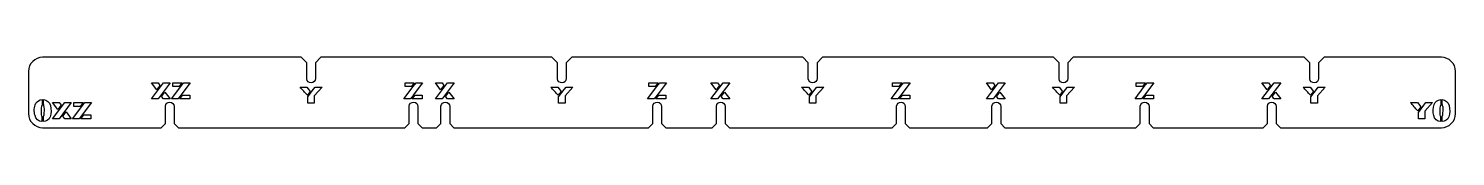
# Model space of a CAD drawing. Header units: millimetres. Extents: x -50 to 455, y 0 to 25.
import ezdxf

# ---------------------------------------------------------------- set-up
doc = ezdxf.new("R2010")
doc.units = ezdxf.units.MM
doc.layers.get('0').update_dxf_attribs({"color": 70})

msp = doc.modelspace()

# ---------------------------------------------------------------- linework, layer by layer
for points in [[(-1.54497, 1.52609), (-1.54497, 7.62471, -0.960520682), (1.54999, 7.5), (1.54999, 1.52107), (3.07106, 0), (83.1789, 0), (84.705, 1.52609), (84.705, 7.62471, -0.960405323), (87.8, 7.5), (87.8, 1.52107), (89.3211, 0), (94.4289, 0), (95.955, 1.52609), (95.955, 7.62471, -0.960405323), (99.05, 7.5), (99.05, 1.52107), (100.571, 0), (169.429, 0), (170.955, 1.52609), (170.955, 7.62471, -0.960788235), (174.05, 7.5), (174.05, 1.52107), (175.571, 0), (191.929, 0), (193.455, 1.52609), (193.455, 7.62471, -0.960788235), (196.55, 7.5), (196.55, 1.52107), (198.071, 0), (255.679, 0), (257.205, 1.52609), (257.205, 7.62471, -0.960788235), (260.3, 7.5), (260.3, 1.52107), (261.821, 0), (289.429, 0), (290.955, 1.52609), (290.955, 7.62471, -0.960788235), (294.05, 7.5), (294.05, 1.52107), (295.571, 0), (341.929, 0), (343.455, 1.52609), (343.455, 7.62471, -0.960788235), (346.55, 7.5), (346.55, 1.52107), (348.071, 0), (386.929, 0), (388.455, 1.52609), (388.455, 7.62471, -0.960788235), (391.55, 7.5), (391.55, 1.52107), (393.071, 0), (450, 0, 0.414672751), (455, 5), (455, 20, 0.414246632), (450, 25), (408.5, 25), (406.55, 23.05), (406.55, 17.5, -0.96054269), (403.455, 17.3753), (403.455, 23.045), (401.5, 25), (319.75, 25), (317.8, 23.05), (317.8, 17.5, -0.96054269), (314.705, 17.3753), (314.705, 23.045), (312.75, 25), (231, 25), (229.05, 23.05), (229.05, 17.5, -0.96054269), (225.955, 17.3753), (225.955, 23.045), (224, 25), (142.25, 25), (140.3, 23.05), (140.3, 17.5, -0.96054269), (137.205, 17.3753), (137.205, 23.045), (135.25, 25), (53.5, 25), (51.55, 23.05), (51.55, 17.5, -0.96054269), (48.455, 17.3753), (48.455, 23.045), (46.5, 25), (-45, 25, 0.414197182), (-50, 20), (-50, 5, 0.414209534), (-45, 0), (-3.07106, 0)], [(48.6812, 11.5182, 0.000136039), (46.0813, 14.418), (48.5312, 14.418), (49.7061, 12.8765)], [(137.431, 11.5182, 0.000154114), (134.831, 14.418), (137.281, 14.418), (138.456, 12.8765)], [(226.181, 11.5182, 0.000154114), (223.581, 14.418), (226.031, 14.418), (227.206, 12.8765)], [(314.931, 11.5182, 0.000154114), (312.331, 14.418), (314.781, 14.418), (315.956, 12.8765)], [(403.681, 11.5182, 0.000154114), (401.081, 14.418), (403.531, 14.418), (404.706, 12.8765)], [(-45.305, 4.06595), (-45.2384, 3.99005), (-45.2384, 2.18178, -0.337925231), (-47.709, 4.32335, -0.191578104), (-47.3979, 8.67548, -0.254899143), (-45.23, 9.97311), (-45.23, 8.16484, 0.075273061), (-45.5374, 5.81216, 0.145758371), (-45.3605, 4.16037, 0.049168735)], [(-44.6102, 8.09772), (-44.7217, 8.20654), (-44.7134, 9.97311, -0.344324314), (-42.2594, 7.83987, -0.141066417), (-42.3908, 3.84607, -0.314708695), (-44.7301, 2.18178), (-44.7301, 3.94002, 0.127284869), (-44.4384, 5.34, 0.100044898), (-44.531, 7.93797, 0.090303232)], [(441.681, 6.01825, 0.000126599), (439.081, 8.91805), (441.531, 8.91805), (442.706, 7.37653)], [(449.695, 4.06595), (449.762, 3.99005), (449.762, 2.18178, -0.337970569), (447.291, 4.32335, -0.148118949), (447.428, 8.27965, -0.301925245), (449.77, 9.97311), (449.77, 8.16484, 0.075388842), (449.463, 5.81216, 0.143930976), (449.639, 4.16037, 0.048912175)], [(450.39, 8.09772), (450.278, 8.20654), (450.287, 9.97311, -0.343574328), (452.741, 7.83987, -0.141685256), (452.609, 3.84607, -0.314698602), (450.27, 2.18178), (450.27, 3.94002, 0.127608945), (450.562, 5.34, 0.100459431), (450.469, 7.93797, 0.091056437)]]:
    msp.add_lwpolyline(points, format="xyb", close=True)
for points in [[(0.13937, 15.9143), (-4.16032, 10.2042), (-6.50183, 10.2042), (-2.19379, 15.9143)], [(-3.49373, 15.014), (-4.65196, 13.4552), (-6.50183, 15.9143), (-4.16867, 15.9143)], [(3.93898, 11.5405), (2.93901, 10.2003), (0.58917, 10.2003), (3.88066, 14.5779), (3.87231, 14.5779), (4.88054, 15.918), (7.23044, 15.918), (3.93063, 11.5405)], [(1.03918, 14.5779), (1.03918, 15.918), (4.28061, 15.918), (3.28065, 14.5779)], [(86.189, 11.5405), (85.189, 10.2003), (82.8392, 10.2003), (86.1307, 14.5779), (86.1223, 14.5779), (87.1305, 15.918), (89.4804, 15.918), (86.1806, 11.5405)], [(83.2892, 14.5779), (83.2892, 15.918), (86.5306, 15.918), (85.5307, 14.5779)], [(100.639, 15.9143), (96.3397, 10.2042), (93.9982, 10.2042), (98.3062, 15.9143)], [(97.0063, 15.014), (95.848, 13.4552), (93.9982, 15.9143), (96.3313, 15.9143)], [(172.439, 11.5405), (171.439, 10.2003), (169.089, 10.2003), (172.381, 14.5779), (172.372, 14.5779), (173.381, 15.918), (175.73, 15.918), (172.431, 11.5405)], [(169.539, 14.5779), (169.539, 15.918), (172.781, 15.918), (171.781, 14.5779)], [(198.139, 15.9143), (193.84, 10.2042), (191.498, 10.2042), (195.806, 15.9143)], [(194.506, 15.014), (193.348, 13.4552), (191.498, 15.9143), (193.831, 15.9143)], [(258.689, 11.5405), (257.689, 10.2003), (255.339, 10.2003), (258.631, 14.5779), (258.622, 14.5779), (259.631, 15.918), (261.98, 15.918), (258.681, 11.5405)], [(255.789, 14.5779), (255.789, 15.918), (259.031, 15.918), (258.031, 14.5779)], [(292.006, 15.014), (290.848, 13.4552), (288.998, 15.9143), (291.331, 15.9143)], [(295.639, 15.9143), (291.34, 10.2042), (288.998, 10.2042), (293.306, 15.9143)], [(344.939, 11.5405), (343.939, 10.2003), (341.589, 10.2003), (344.881, 14.5779), (344.872, 14.5779), (345.881, 15.918), (348.23, 15.918), (344.931, 11.5405)], [(342.039, 14.5779), (342.039, 15.918), (345.281, 15.918), (344.281, 14.5779)], [(389.506, 15.014), (388.348, 13.4552), (386.498, 15.9143), (388.831, 15.9143)], [(393.139, 15.9143), (388.84, 10.2042), (386.498, 10.2042), (390.806, 15.9143)], [(-2.88541, 11.0962), (-1.71048, 12.655), (0.13937, 10.2042), (-2.20212, 10.2042)], [(7.09712, 11.5405), (7.09712, 10.2003), (3.53067, 10.2003), (4.53891, 11.5405)], [(50.7727, 13.5095), (51.4643, 14.418), (53.9225, 14.418), (51.1393, 11.3174), (51.1393, 8.7003), (48.8645, 8.7003), (48.8645, 10.9591), (50.7811, 13.5095)], [(89.3471, 11.5405), (89.3471, 10.2003), (85.7807, 10.2003), (86.7889, 11.5405)], [(97.6146, 11.0962), (98.7895, 12.655), (100.639, 10.2042), (98.2979, 10.2042)], [(139.523, 13.5095), (140.214, 14.418), (142.672, 14.418), (139.889, 11.3174), (139.889, 8.7003), (137.615, 8.7003), (137.615, 10.9591), (139.531, 13.5095)], [(175.597, 11.5405), (175.597, 10.2003), (172.031, 10.2003), (173.039, 11.5405)], [(195.115, 11.0962), (196.29, 12.655), (198.139, 10.2042), (195.798, 10.2042)], [(228.273, 13.5095), (228.964, 14.418), (231.422, 14.418), (228.639, 11.3174), (228.639, 8.7003), (226.365, 8.7003), (226.365, 10.9591), (228.281, 13.5095)], [(261.847, 11.5405), (261.847, 10.2003), (258.281, 10.2003), (259.289, 11.5405)], [(292.615, 11.0962), (293.79, 12.655), (295.639, 10.2042), (293.298, 10.2042)], [(317.023, 13.5095), (317.714, 14.418), (320.172, 14.418), (317.389, 11.3174), (317.389, 8.7003), (315.115, 8.7003), (315.115, 10.9591), (317.031, 13.5095)], [(348.097, 11.5405), (348.097, 10.2003), (344.531, 10.2003), (345.539, 11.5405)], [(390.115, 11.0962), (391.29, 12.655), (393.139, 10.2042), (390.798, 10.2042)], [(405.773, 13.5095), (406.464, 14.418), (408.922, 14.418), (406.139, 11.3174), (406.139, 8.7003), (403.865, 8.7003), (403.865, 10.9591), (405.781, 13.5095)], [(-38.4937, 8.01399), (-39.652, 6.4552), (-41.5018, 8.91429), (-39.1687, 8.91429)], [(-34.8606, 8.91429), (-39.1603, 3.20424), (-41.5018, 3.20424), (-37.1938, 8.91429)], [(-37.8854, 4.09619), (-36.7105, 5.655), (-34.8606, 3.20424), (-37.2021, 3.20424)], [(-31.061, 4.54047), (-32.061, 3.2003), (-34.4108, 3.2003), (-31.1193, 7.57788), (-31.1277, 7.57788), (-30.1195, 8.91805), (-27.7696, 8.91805), (-31.0694, 4.54047)], [(-33.9608, 7.57788), (-33.9608, 8.91805), (-30.7194, 8.91805), (-31.7193, 7.57788)], [(443.773, 8.00952), (444.464, 8.91805), (446.922, 8.91805), (444.139, 5.81744), (444.139, 3.2003), (441.865, 3.2003), (441.865, 5.45906), (443.781, 8.00952)], [(-27.9029, 4.54047), (-27.9029, 3.2003), (-31.4693, 3.2003), (-30.4611, 4.54047)]]:
    msp.add_lwpolyline(points, close=True)

doc.saveas('drawing.dxf')
